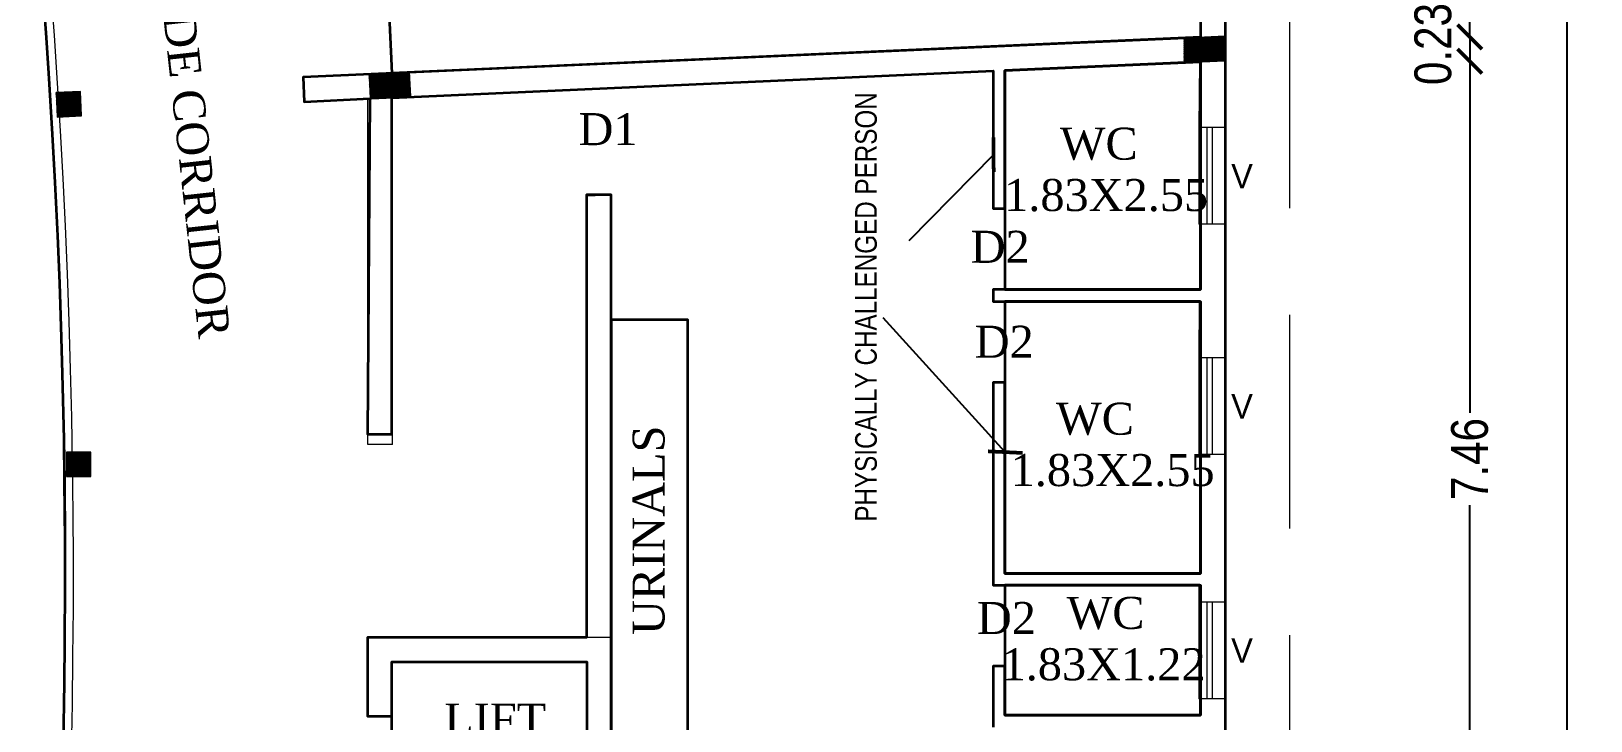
# Model space of a CAD drawing. Header units: metres. Extents: x 43 to 977, y 102 to 459.
# Drawn here: x 819.89 to 834.51, y 164.09 to 170.56 of the extents above; entities that cross this region are included whole.
import ezdxf

# ---------------------------------------------------------------- set-up
doc = ezdxf.new("R2010")
doc.units = ezdxf.units.M
doc.header["$MEASUREMENT"] = 0
doc.header["$PDMODE"] = 3
doc.linetypes.add('HIDDEN', pattern=[0.375, 0.25, -0.125])
doc.layers.get('0').update_dxf_attribs({"lineweight": 0})
doc.layers.get('Defpoints').update_dxf_attribs({"lineweight": 0})
for name, color, linetype, lineweight in [('BLK_1_FLR_3_BLT_UP_AREA', 4, 'Continuous', 35), ('BLK_1_FLR_3_BLT_UP_AREA_DEDUCT', 4, 'Continuous', 35), ('BLK_1_FLR_3_CARPET_AREA', 10, 'Continuous', 35), ('BLK_1_FLR_3_LIFT_1', 1, 'Continuous', 35), ('BLK_1_FLR_3_REGULAR_ROOM_1', 117, 'Continuous', 35), ('BLK_1_FLR_3_SP_WC', 140, 'Continuous', 35), ('BLK_1_FLR_3_URINAL', 4, 'Continuous', 35), ('BLK_1_FLR_3_WATER_CLOSET', 4, 'Continuous', 35), ('Column', 1, 'Continuous', 0), ('DOOR', 1, 'Continuous', 0), ('ELEV', 2, 'Continuous', 0), ('fence', 15, 'Continuous', 0), ('hatch', 7, 'Continuous', 0), ('RTEXT', 4, 'Continuous', 0), ('TEXT', 130, 'Continuous', 0), ('WALL', 7, 'Continuous', 0)]:
    doc.layers.add(name, color=color, linetype=linetype, lineweight=lineweight)
doc.styles.add('ARIAL NARROW', font='')
doc.styles.add('RTEXT', font='arial.ttf', dxfattribs={"width": 0.8, "height": 8})
doc.styles.add('style2', font='romantic.ttf')
doc.styles.add('visa', font='swissc.ttf')
doc.styles.get('ARIAL NARROW').set_extended_font_data('Lydian BT')
doc.dimstyles.new('o3', dxfattribs={"dimscale": 0.23, "dimtxt": 0.9, "dimasz": 1, "dimexe": 5, "dimexo": 9, "dimgap": 0.23, "dimtad": 0, "dimzin": 3, "dimdsep": 46, "dimtxsty": 'visa', "dimblk": 'ARCHTICK', "dimcen": 0.09, "dimse1": 1, "dimse2": 1, "dimclrd": 7, "dimclre": 256, "dimclrt": 7, "dimadec": 0, "dimazin": 0, "dimtfac": 0.23, "dimtofl": 0, "dimtmove": 2, "dimatfit": 1, "dimldrblk": 'ARCHTICK', "dimfxl": 0, "dimtolj": 1, "dimtzin": 0, "dimarcsym": 0})

# ---------------------------------------------------------------- blocks, each defined once
blk = doc.blocks.new('_ArchTick')
at = {"color": 0, "const_width": 0.15}
blk.add_lwpolyline([(-0.5, -0.5), (0.5, 0.5)], dxfattribs=at)
blk = doc.blocks.new('*D107')
at = {"layer": 'Defpoints', "color": 0, "lineweight": 30}
for p in [(830.849, 177.957), (830.85, 170.505), (833.376, 170.505)]:
    blk.add_point(p, dxfattribs=at)
at = {"layer": 'WALL', "color": 7, "lineweight": -2}
for p, q in [((833.376, 177.957), (833.376, 174.661)), ((833.376, 170.505), (833.376, 173.8))]:
    blk.add_line(p, q, dxfattribs=at)
at = {"layer": 'WALL', "color": 7, "lineweight": -2, "xscale": 0.23, "yscale": 0.23, "zscale": 0.23}
for p, rotation in [((833.376, 177.957), 90), ((833.376, 170.505), 270)]:
    blk.add_blockref('_ArchTick', p, dxfattribs=dict(at, rotation=rotation))
at = {"layer": 'WALL', "color": 7, "insert": (833.376, 174.231), "char_height": 0.345, "attachment_point": 5, "rotation": 90, "style": 'visa'}
blk.add_mtext('\\A1;7.45', dxfattribs=at)
blk = doc.blocks.new('*D108')
at = {"layer": 'Defpoints', "color": 0, "lineweight": 30}
for p in [(830.85, 170.505), (830.85, 170.276), (833.376, 170.276)]:
    blk.add_point(p, dxfattribs=at)
at = {"layer": 'WALL', "color": 7, "lineweight": -2}
blk.add_line((833.376, 170.505), (833.376, 170.276), dxfattribs=at)
at = {"layer": 'WALL', "color": 7, "lineweight": -2, "xscale": 0.23, "yscale": 0.23, "zscale": 0.23}
for p, rotation in [((833.376, 170.505), 90), ((833.376, 170.276), 270)]:
    blk.add_blockref('_ArchTick', p, dxfattribs=dict(at, rotation=rotation))
at = {"layer": 'WALL', "color": 7, "insert": (833.032, 170.438), "char_height": 0.345, "attachment_point": 5, "rotation": 90, "style": 'visa'}
blk.add_mtext('\\A1;0.23', dxfattribs=at)
blk = doc.blocks.new('*D109')
at = {"layer": 'Defpoints', "color": 0, "lineweight": 30}
for p in [(830.85, 170.276), (830.85, 162.821), (833.376, 162.821)]:
    blk.add_point(p, dxfattribs=at)
at = {"layer": 'WALL', "color": 7, "lineweight": -2}
for p, q in [((833.376, 170.276), (833.376, 166.982)), ((833.376, 162.821), (833.376, 166.115))]:
    blk.add_line(p, q, dxfattribs=at)
at = {"layer": 'WALL', "color": 7, "lineweight": -2, "xscale": 0.23, "yscale": 0.23, "zscale": 0.23}
for p, rotation in [((833.376, 170.276), 90), ((833.376, 162.821), 270)]:
    blk.add_blockref('_ArchTick', p, dxfattribs=dict(at, rotation=rotation))
at = {"layer": 'WALL', "color": 7, "insert": (833.376, 166.548), "char_height": 0.345, "attachment_point": 5, "rotation": 90, "style": 'visa'}
blk.add_mtext('\\A1;7.46', dxfattribs=at)
blk = doc.blocks.new('*D134')
at = {"layer": 'Defpoints', "color": 0, "lineweight": 30}
for p in [(830.852, 178.189), (830.676, 139.87), (834.285, 139.87)]:
    blk.add_point(p, dxfattribs=at)
at = {"layer": 'WALL', "color": 7, "lineweight": -2}
for p, q in [((834.285, 178.189), (834.285, 159.576)), ((834.285, 139.87), (834.285, 158.483))]:
    blk.add_line(p, q, dxfattribs=at)
at = {"layer": 'WALL', "color": 7, "lineweight": -2, "xscale": 0.23, "yscale": 0.23, "zscale": 0.23}
for p, rotation in [((834.285, 178.189), 90), ((834.285, 139.87), 270)]:
    blk.add_blockref('_ArchTick', p, dxfattribs=dict(at, rotation=rotation))
at = {"layer": 'WALL', "color": 7, "insert": (834.285, 159.03), "char_height": 0.345, "attachment_point": 5, "rotation": 90, "style": 'visa'}
blk.add_mtext('\\A1;38.32', dxfattribs=at)

msp = doc.modelspace()

# ---------------------------------------------------------------- hatches: boundary and pattern name
at = {"layer": 'hatch'}
h = msp.add_hatch(dxfattribs=at)
h.set_pattern_fill('ANSI31', color=256, scale=0.025396, angle=76.153846, style=0)
h.set_pattern_definition([(121.153846154, (-15447.353917, 7232.9600192), (-0.002716696904, -0.0016423005312), [])])
h.paths.add_polyline_path([(831.07888, 170.51094), (830.69836, 170.49253), (830.69836, 170.26424), (831.07888, 170.2821)])
h = msp.add_hatch(dxfattribs=at)
h.set_pattern_fill('ANSI31', color=256, scale=0.025396, angle=87.312312, style=0)
h.set_pattern_definition([(47.68768849, (2742.022459, -5185.0770647), (0.0023475164164, -0.0021369978422), [])])
h.paths.add_polyline_path([(823.05332, 170.15591), (823.06404, 169.92759), (823.44456, 169.94546), (823.43384, 170.17377)])
h = msp.add_hatch(dxfattribs=at)
h.set_pattern_fill('ANSI31', color=256, scale=0.025396, angle=87.403427, style=0)
h.set_pattern_definition([(47.59657256, (2730.5690307, -5188.2954463), (0.0023441150396, -0.0021407283303), [])])
h.paths.add_polyline_path([(820.35728, 169.76446), (820.34693, 169.99279), (820.11859, 169.98244), (820.12895, 169.75411)])
h = msp.add_hatch(dxfattribs=at)
h.set_pattern_fill('ANSI31', color=256, scale=0.025396, angle=90, style=0)
h.set_pattern_definition([(45, (2485.958111, -5272.7132806), (0.0022447263868, -0.0022447263868), [])])
h.paths.add_polyline_path([(820.44503, 166.38417), (820.44503, 166.61273), (820.21646, 166.61273), (820.21646, 166.38417)])

# ---------------------------------------------------------------- linework, layer by layer
at = {"layer": 'BLK_1_FLR_3_BLT_UP_AREA', "color": 26, "lineweight": 35}
msp.add_lwpolyline([(827.72315, 192.00623), (828.04232, 191.04238), (828.34945, 190.07463), (828.64451, 189.10312), (828.92743, 188.12802), (829.19819, 187.14946), (829.45673, 186.16761), (829.70302, 185.18261), (829.93701, 184.19462), (830.15868, 183.2038), (830.36799, 182.21028), (830.74939, 180.21582), (830.92143, 179.21518), (830.98658, 178.81537), (831.08098, 178.21247), (831.08261, 139.86355), (760.21154, 139.86355)], dxfattribs=at)
at = {"layer": 'BLK_1_FLR_3_BLT_UP_AREA_DEDUCT', "color": 26, "lineweight": 35}
msp.add_lwpolyline([(820.18754, 163.87559), (820.19781, 164.44896), (820.2021, 164.82866), (820.20475, 165.36466), (820.20406, 165.78184), (820.19935, 166.3419), (820.19344, 166.73496), (820.18001, 167.34554), (820.17022, 167.68786), (820.15261, 168.19793), (820.13441, 168.64037), (820.11063, 169.139), (820.08601, 169.59232), (820.05083, 170.16479), (820.02505, 170.54355), (819.97986, 171.14654)], dxfattribs=at)
at = {"layer": 'BLK_1_FLR_3_CARPET_AREA', "color": 15, "lineweight": 35, "ltscale": 20}
msp.add_lwpolyline([(830.85032, 174.22473, 0.00171766), (830.85032, 170.49988), (822.43481, 170.12619), (822.44498, 169.89785), (823.05963, 169.92759), (823.03859, 166.78173), (823.26859, 166.78173), (823.26859, 169.93453), (828.90615, 170.18554), (828.90615, 168.89606), (829.01615, 168.89606), (829.01615, 170.19044), (830.85032, 170.27125), (830.85032, 168.13606), (828.90615, 168.13606), (828.90615, 168.02606), (830.85032, 168.02606), (830.85032, 165.47606), (829.01615, 165.47606), (829.01615, 167.26606), (828.90615, 167.26606), (828.90615, 165.36606), (830.85032, 165.36606), (830.85032, 164.14606), (829.01615, 164.14606), (829.01615, 164.60606), (828.90615, 164.60606), (828.90615, 164.03606)], format="xyb", dxfattribs=at)
for points in [[(820.18735, 163.87559), (820.19762, 164.44896), (820.20191, 164.82866), (820.20457, 165.36466), (820.20388, 165.78184), (820.19916, 166.3419), (820.19325, 166.73496), (820.17982, 167.34554), (820.17003, 167.68786), (820.15242, 168.19793), (820.13422, 168.64037), (820.11045, 169.139), (820.08583, 169.59232), (820.05065, 170.16479), (820.02486, 170.54355), (819.97967, 171.14654)], [(825.32425, 162.81606), (825.32425, 169.02507), (825.09425, 169.02507), (825.09425, 164.87509), (823.03859, 164.87509), (823.03859, 164.13951), (823.26716, 164.13951), (823.26716, 164.64652), (825.09568, 164.64652), (825.09568, 162.81606)]]:
    msp.add_lwpolyline(points, dxfattribs=at)
at = {"layer": 'BLK_1_FLR_3_LIFT_1', "color": 30, "lineweight": 35, "ltscale": 20}
msp.add_lwpolyline([(823.26716, 164.64652), (825.09568, 164.64652), (825.09568, 162.81606), (823.26716, 162.81606)], close=True, dxfattribs=at)
at = {"layer": 'BLK_1_FLR_3_REGULAR_ROOM_1', "color": 3, "lineweight": 35, "ltscale": 20}
msp.add_lwpolyline([(822.62371, 176.84905), (830.85189, 177.94446), (830.85032, 177.55708), (830.85032, 174.22473), (830.85032, 170.50096), (823.27169, 170.16636), (823.21278, 171.38427), (823.0995, 172.70786), (822.78768, 175.64108)], close=True, dxfattribs=at)
at = {"layer": 'BLK_1_FLR_3_SP_WC', "color": 213, "lineweight": 35}
for points in [[(830.85032, 168.74896), (830.84615, 168.74896), (830.84615, 169.65847), (830.85032, 170.27125), (829.01615, 170.19044), (829.01615, 168.13606), (830.85032, 168.13606)], [(829.01615, 168.02606), (829.01615, 165.47606), (830.85032, 165.47606), (830.85032, 166.59143), (830.84615, 166.59143), (830.84615, 167.50094), (830.84694, 168.02606)]]:
    msp.add_lwpolyline(points, close=True, dxfattribs=at)
at = {"layer": 'BLK_1_FLR_3_URINAL', "color": 235, "lineweight": 35, "ltscale": 20}
msp.add_lwpolyline([(825.32425, 162.81606), (826.04469, 162.81606), (826.04469, 167.85408), (825.32425, 167.85408)], close=True, dxfattribs=at)
at = {"layer": 'BLK_1_FLR_3_WATER_CLOSET', "color": 1, "lineweight": 35, "ltscale": 20}
msp.add_lwpolyline([(830.84615, 165.21081), (830.84628, 165.36606), (829.01615, 165.36606), (829.01615, 164.14606), (830.85032, 164.14606), (830.85032, 164.3013), (830.84615, 164.3013)], close=True, dxfattribs=at)
at = {"layer": 'Column'}
for points in [[(831.07888, 170.2821), (831.07888, 170.51094), (830.69836, 170.49307), (830.69836, 170.26424)], [(823.44456, 169.94546), (823.43384, 170.17377), (823.05332, 170.15591), (823.06404, 169.92759)], [(820.35728, 169.76446), (820.34693, 169.99279), (820.11859, 169.98244), (820.12895, 169.75411)], [(820.44503, 166.38417), (820.44503, 166.61273), (820.21646, 166.61273), (820.21646, 166.38417)]]:
    msp.add_lwpolyline(points, close=True, dxfattribs=at)
at = {"layer": 'DOOR', "color": 2, "ltscale": 20}
for p, q in [((830.85032, 169.65847), (831.07888, 169.65847)), ((831.07888, 168.74896), (830.85032, 168.74896)), ((830.85032, 167.50094), (831.07888, 167.50094)), ((831.07888, 166.59143), (830.85032, 166.59143)), ((830.85032, 165.21081), (831.07888, 165.21081)), ((831.07888, 164.3013), (830.85032, 164.3013))]:
    msp.add_line(p, q, dxfattribs=at)
at = {"layer": 'ELEV', "linetype": 'HIDDEN', "ltscale": 10}
for p, q in [((830.85032, 168.74896), (830.85032, 169.65847)), ((830.91381, 168.74896), (830.91381, 169.65847)), ((830.9646, 168.74896), (830.9646, 169.65847)), ((831.07888, 168.74896), (831.07888, 169.65847)), ((830.85032, 166.59143), (830.85032, 167.50094)), ((830.91381, 166.59143), (830.91381, 167.50094)), ((830.9646, 166.59143), (830.9646, 167.50094)), ((831.07888, 166.59143), (831.07888, 167.50094)), ((830.85032, 164.3013), (830.85032, 165.21081)), ((830.91381, 164.3013), (830.91381, 165.21081)), ((830.9646, 164.3013), (830.9646, 165.21081)), ((831.07888, 164.3013), (831.07888, 165.21081))]:
    msp.add_line(p, q, dxfattribs=at)
at = {"layer": 'fence', "linetype": 'HIDDEN', "ltscale": 8}
msp.add_line((831.68839, 153.89831), (831.68839, 178.26026), dxfattribs=at)
at = {"layer": 'WALL'}
for p, q in [((831.07888, 139.87026), (831.07888, 178.21395)), ((830.85032, 170.49988), (830.85032, 177.94957)), ((822.43898, 170.12619), (831.07888, 170.51094)), ((830.69838, 170.49253), (830.85018, 170.49987)), ((830.85011, 170.39677), (830.85011, 170.39891)), ((829.02032, 170.19044), (831.07888, 170.2821)), ((830.85032, 168.13606), (830.85032, 170.27137)), ((822.45002, 169.89789), (828.91032, 170.18554)), ((828.91032, 168.89606), (828.91032, 170.18554)), ((829.02032, 168.89606), (829.02032, 170.19044)), ((825.09841, 169.01482), (825.32841, 169.02507)), ((829.02032, 168.89606), (828.91032, 168.89606)), ((830.85776, 168.89606), (830.85032, 168.89606)), ((828.91032, 168.02606), (828.91032, 168.13606)), ((830.85032, 168.13606), (828.91032, 168.13606)), ((830.85032, 168.02606), (828.91032, 168.02606)), ((830.85032, 165.47606), (830.85032, 168.02606)), ((828.91032, 165.36606), (828.91032, 167.26606)), ((829.02032, 167.26606), (828.91032, 167.26606)), ((829.02032, 165.47606), (829.02032, 167.26606)), ((830.85032, 165.47606), (829.02032, 165.47606)), ((830.85032, 165.36606), (828.91032, 165.36606)), ((830.85032, 164.14606), (830.85032, 165.36606)), ((828.91032, 164.03606), (828.91032, 164.60606)), ((829.02032, 164.60606), (828.91032, 164.60606)), ((829.02032, 164.14606), (829.02032, 164.60606)), ((830.85776, 164.60606), (830.85032, 164.60606)), ((830.85032, 164.14606), (829.02032, 164.14606))]:
    msp.add_line(p, q, dxfattribs=at)
at = {"layer": 'WALL', "ltscale": 20}
for p, q in [((823.04275, 166.68509), (823.04275, 169.92428)), ((823.27275, 166.68509), (823.27275, 169.92428)), ((825.09841, 164.87509), (825.09841, 169.01482)), ((825.32841, 164.87509), (825.32841, 169.02507)), ((825.32841, 167.85408), (826.04885, 167.85408)), ((826.04885, 162.81606), (826.04885, 167.85408)), ((823.27275, 166.68509), (823.04275, 166.68509)), ((825.32841, 164.87509), (823.04275, 164.87509)), ((823.04275, 164.13951), (823.04275, 164.87509)), ((825.32841, 162.81606), (825.32841, 164.87509)), ((825.09984, 164.64652), (823.27132, 164.64652)), ((823.27132, 164.13951), (823.27132, 164.64652)), ((825.09984, 162.81606), (825.09984, 164.64652)), ((823.04275, 164.13951), (823.27132, 164.13951)), ((823.04275, 164.13951), (823.04275, 164.12716))]:
    msp.add_line(p, q, dxfattribs=at)
at = {"layer": 'WALL', "color": 7}
msp.add_lwpolyline([(802.15552, 204.17968), (802.15552, 209.22555), (805.40677, 209.22557, -0.20084578), (819.49086, 155.3303), (819.49086, 155.3303), (819.49086, 155.3303), (816.65703, 155.31904), (771.45755, 155.3319, -0.20299324), (785.38563, 209.22557), (788.43825, 209.22557), (788.43825, 204.19789), (802.15552, 204.17968), (802.15552, 209.22555), (805.40677, 209.22557)], format="xyb", dxfattribs=at)
at = {"layer": 'WALL'}
for centre, radius, start, end in [((748.06958, 165.45414), 72.21141, 351.8798918, 37.3881641), ((751.52162, 166.58151), 71.00589, 2.6770141, 2.8614474)]:
    msp.add_arc(centre, radius, start, end, dxfattribs=at)

# ---------------------------------------------------------------- texts
at = {"layer": 'RTEXT', "style": 'RTEXT', "width": 0.8}
msp.add_text('PHYSICALLY CHALLENGED PERSON', height=0.2031694, rotation=90, dxfattribs=at).set_placement((827.81537, 165.96116))
at = {"layer": 'TEXT', "color": 4, "style": 'style2'}
for s, rotation, p in [('2.41M WIDE CORRIDOR', 276.263135, (820.91677, 172.58603)), ('URINALS', 90, (825.82465, 164.899))]:
    msp.add_text(s, height=0.3, rotation=rotation, dxfattribs=at).set_placement(p)
for s, p in [('D1', (825.01781, 169.49054)), ('WC', (829.53223, 169.35451)), ('1.83X2.55', (829.00961, 168.87294)), ('D2', (828.69577, 168.38753)), ('D2', (828.7339, 167.49794)), ('WC', (829.49676, 166.77636)), ('1.83X2.55', (829.0705, 166.29479)), ('D2', (828.7538, 164.90812)), ('WC', (829.59629, 164.95608)), ('1.83X1.22', (828.98562, 164.47451)), ('LIFT', (823.75853, 163.95667))]:
    msp.add_text(s, height=0.3, dxfattribs=at).set_placement(p)
at = {"layer": 'TEXT', "style": 'ARIAL NARROW'}
for p in [(831.13866, 169.08562), (831.13866, 166.92809), (831.13866, 164.63797)]:
    msp.add_text('V', height=0.22857, dxfattribs=at).set_placement(p)

# ---------------------------------------------------------------- dimensions: what is measured, and where the dimension line sits
at = {"layer": 'WALL'}
for base, p1, p2, picture, middle in [((834.28494, 139.87026), (830.85222, 178.18876), (830.6765, 139.87026), '*D134', (834.28494, 159.02951)), ((833.37591, 170.50452), (830.84918, 177.95736), (830.85032, 170.50452), '*D107', (833.37591, 174.23094)), ((833.37591, 162.82069), (830.85032, 170.27588), (830.85032, 162.82069), '*D109', (833.37591, 166.54829))]:
    dim = msp.add_linear_dim(base=base, p1=p1, p2=p2, angle=90, dimstyle='o3', override={"dimtxt": 1.5, "dimpost": '\\X'}, dxfattribs=at)
    dim.commit()
    dim.dimension.update_dxf_attribs({"geometry": picture, "text_midpoint": middle})
dim = msp.add_linear_dim(base=(833.37591, 170.27588), p1=(830.85032, 170.50452), p2=(830.85032, 170.27588), angle=90, dimstyle='o3', override={"dimtxt": 1.5, "dimpost": '\\X'}, dxfattribs=at)
dim.commit()
dim.dimension.update_dxf_attribs({"geometry": '*D108', "text_midpoint": (833.03153, 170.43777), "dimtype": 160})

# ---------------------------------------------------------------- leaders
at = {"layer": 'WALL', "ltscale": 20}
for points in [[(828.91032, 169.39997), (828.1169, 168.59356)], [(829.02032, 166.61288), (827.87605, 167.87203)]]:
    msp.add_leader(points, dimstyle='o3', override={"dimgap": 0.23, "dimtad": 0, "dimfxl": 100, "dimfxlon": 1}, dxfattribs=at)

doc.saveas('drawing.dxf')
